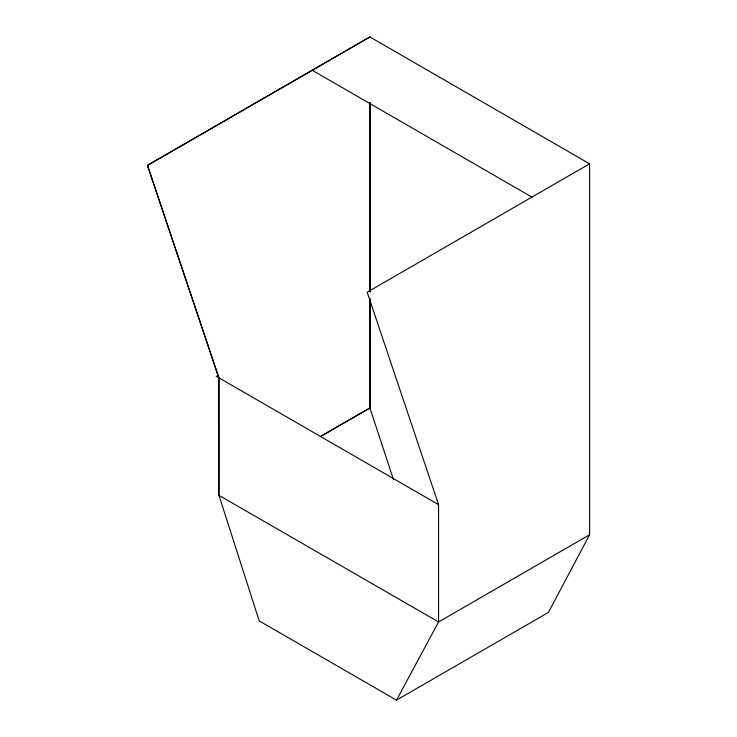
<?xml version="1.0" encoding="UTF-8"?>
<svg xmlns="http://www.w3.org/2000/svg" width="737" height="737" viewBox="0 0 737 737"><rect width="100%" height="100%" fill="white"/><g stroke="black" fill="none" stroke-linecap="round" stroke-linejoin="round"><path stroke-width="1.11" d="M589.591 534.767L548.402 612.438L396.488 700.15L259.194 620.886L218.926 495.227L218.907 377.823L147.52 165.392L369.928 36.988L589.591 163.807L589.591 534.767L438.57 621.954L396.488 700.15M370.002 36.85L147.409 165.364L218.834 377.878L218.834 495.264L438.57 621.954L438.57 504.642L367.183 292.211L589.591 163.807M369.928 298.835L369.928 407.939L320.254 436.626L370.002 407.985L370.002 298.826M312.267 70.273L531.93 197.101M216.162 376.238L438.57 504.642M393.567 479.861L369.928 407.939M370.002 102.342L370.002 291.935M369.928 102.452L369.928 291.944"/></g></svg>
